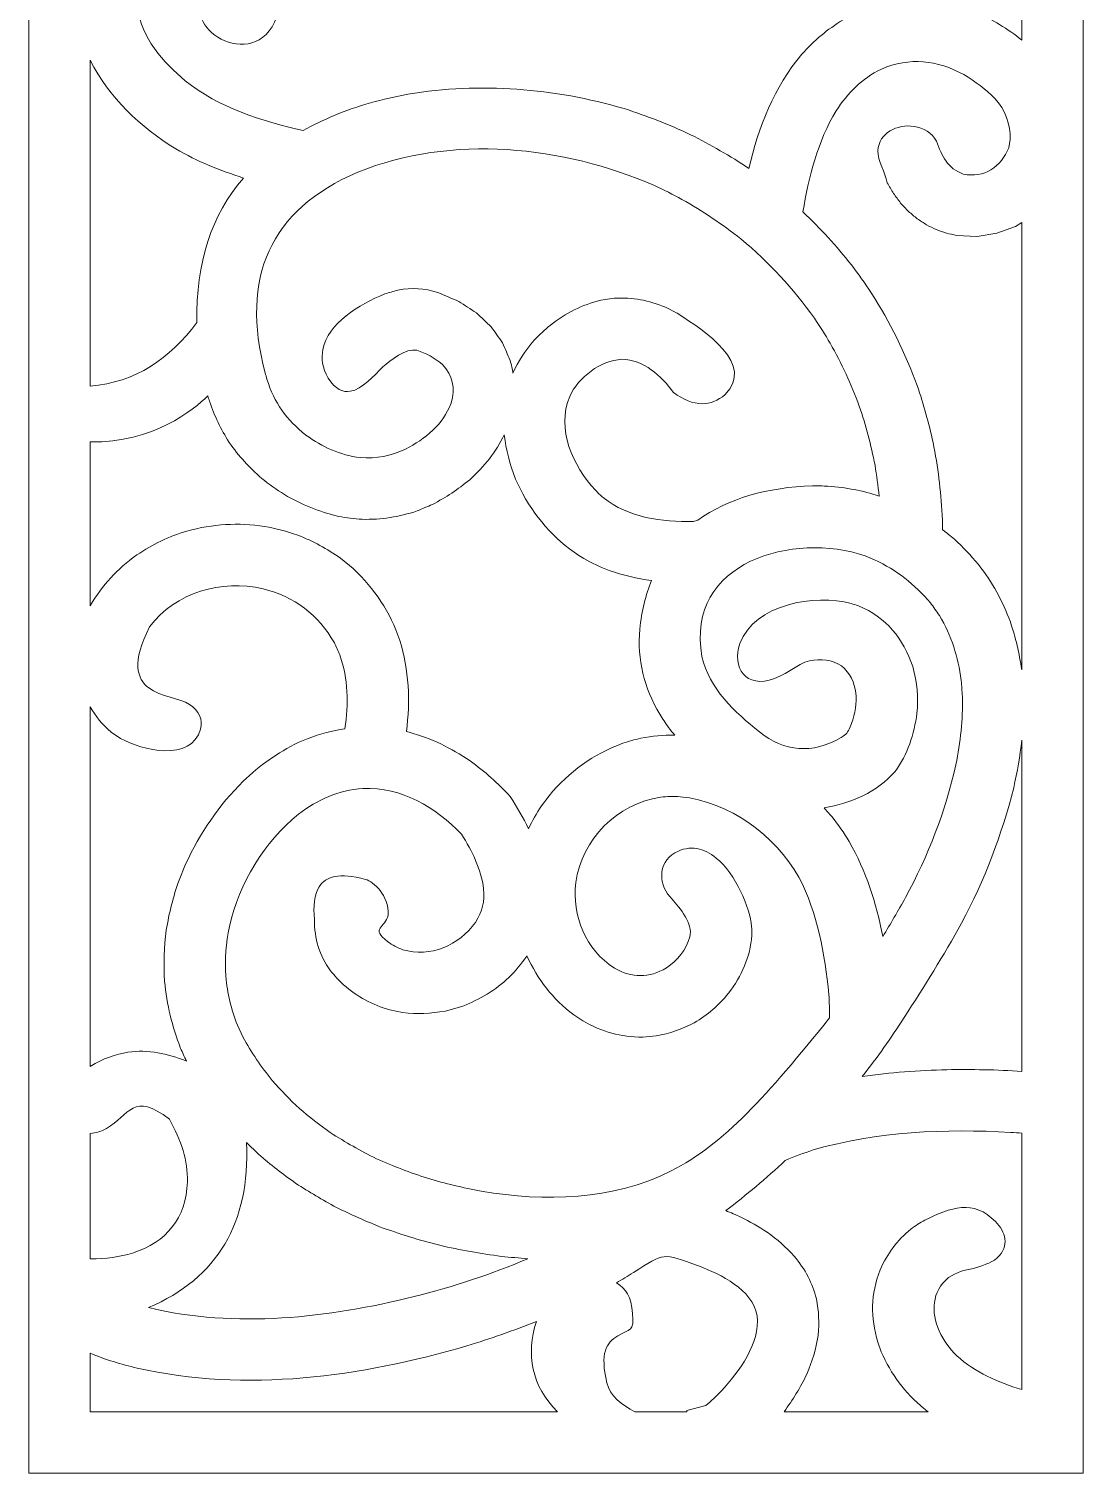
# Model space of a CAD drawing. Header units: centimetres. Extents: x -9.3 to 2.4, y -13.9 to 14.
# Drawn here: x -2.85 to 2.41, y -13.89 to -6.68 of the extents above; entities that cross this region are included whole.
import ezdxf

# ---------------------------------------------------------------- set-up
doc = ezdxf.new("R2010")
doc.units = ezdxf.units.CM
doc.header["$MEASUREMENT"] = 0
doc.layers.add('layer 1', color=7, linetype='Continuous')

msp = doc.modelspace()

# ---------------------------------------------------------------- linework, layer by layer
at = {"layer": 'layer 1', "color": 242, "lineweight": 9}
for points, knots in [([(2.41488, -13.88901), (2.41488, -13.88901), (0.44179, -13.88901), (0.44179, -13.88901), (0.44179, -13.88901), (0.44179, -13.88901), (-2.85027, -13.88901), (-2.85027, -13.88901), (-2.85027, -13.88901), (-2.85027, -4.59742), (-2.85027, 4.694), (-2.85027, 13.98566), (-2.85027, 13.98566), (-2.85027, 13.98566), (-0.87719, 13.98566), (-0.87719, 13.98566), (-0.87719, 13.98566), (-0.87719, 13.98566), (2.41488, 13.98566), (2.41488, 13.98566), (2.41488, 13.98566), (2.41488, 4.694), (2.41488, -4.59742), (2.41488, -13.88901)], [0, 0, 0, 0, 0.1428571, 0.1428571, 0.1428571, 0.1428571, 0.2857143, 0.2857143, 0.2857143, 0.2857143, 0.4285714, 0.4285714, 0.4285714, 0.4285714, 0.5714286, 0.5714286, 0.5714286, 0.5714286, 0.7142857, 0.7142857, 0.7142857, 0.7142857, 1, 1, 1, 1]), ([(-2.54362, -6.31943), (-2.50769, -6.25516), (-2.46157, -6.19979), (-2.40142, -6.15084), (-2.40142, -6.15084), (-2.33763, -6.10423), (-2.27485, -6.07477), (-2.19862, -6.05447), (-2.19862, -6.05447), (-2.11226, -6.03536), (-2.03453, -6.03411), (-1.94802, -6.05232), (-1.94802, -6.05232), (-1.93129, -6.05728), (-1.91456, -6.06223), (-1.89785, -6.06718), (-1.89785, -6.06718), (-1.79774, -6.10613), (-1.72519, -6.16285), (-1.6691, -6.25514), (-1.6691, -6.25514), (-1.62887, -6.30741), (-1.5748, -6.4408), (-1.59519, -6.55485), (-1.59519, -6.55485), (-1.6632, -6.93508), (-2.09061, -6.68629), (-1.96949, -6.54419), (-1.96949, -6.54419), (-1.9295, -6.49727), (-1.92615, -6.44644), (-1.93382, -6.41055), (-1.93382, -6.41055), (-1.95345, -6.31879), (-2.08702, -6.29295), (-2.22832, -6.40599), (-2.22832, -6.40599), (-2.27643, -6.4548), (-2.30394, -6.50676), (-2.304, -6.57567), (-2.304, -6.57567), (-2.29419, -6.72145), (-2.17566, -6.8483), (-2.07001, -6.9382), (-2.07001, -6.9382), (-1.90039, -7.07538), (-1.68911, -7.1389), (-1.47966, -7.18746), (-1.47966, -7.18746), (-1.43154, -7.16046), (-1.38022, -7.13516), (-1.32557, -7.11161), (-1.32557, -7.11161), (-1.20499, -7.06283), (-1.08473, -7.02925), (-0.95697, -7.00569), (-0.95697, -7.00569), (-0.59393, -6.94619), (-0.23, -6.97482), (0.12222, -7.07763), (0.12222, -7.07763), (0.23692, -7.11434), (0.34534, -7.15677), (0.45424, -7.20774), (0.45424, -7.20774), (0.55608, -7.2586), (0.6515, -7.31383), (0.7459, -7.37654), (0.7459, -7.37654), (0.79368, -7.1698), (0.87067, -6.97089), (1.00979, -6.80626), (1.00979, -6.80626), (1.07146, -6.73729), (1.13713, -6.68272), (1.21607, -6.63442), (1.21607, -6.63442), (1.27966, -6.59947), (1.34021, -6.5748), (1.41021, -6.55595), (1.41021, -6.55595), (1.41021, -6.55595), (1.47749, -6.54284), (1.47749, -6.54284), (1.47749, -6.54284), (1.59577, -6.52852), (1.6992, -6.53814), (1.81328, -6.57201), (1.81328, -6.57201), (1.81328, -6.57201), (1.87764, -6.59562), (1.87764, -6.59562), (1.87764, -6.59562), (1.96077, -6.63221), (2.03821, -6.67922), (2.10819, -6.73592), (2.10819, -6.73592), (2.10819, -2.35198), (2.10822, 2.03197), (2.10822, 6.41607), (2.10822, 6.41607), (2.07229, 6.3518), (2.02617, 6.29643), (1.96602, 6.24748), (1.96602, 6.24748), (1.90223, 6.20087), (1.83945, 6.17141), (1.76322, 6.15111), (1.76322, 6.15111), (1.67686, 6.13201), (1.59913, 6.13075), (1.51262, 6.14896), (1.51262, 6.14896), (1.49589, 6.15392), (1.47916, 6.15887), (1.46245, 6.16382), (1.46245, 6.16382), (1.36234, 6.20277), (1.28979, 6.25949), (1.2337, 6.35178), (1.2337, 6.35178), (1.19347, 6.40405), (1.1394, 6.53744), (1.1598, 6.65149), (1.1598, 6.65149), (1.2278, 7.03172), (1.65521, 6.78293), (1.53409, 6.64083), (1.53409, 6.64083), (1.4941, 6.59391), (1.49075, 6.54308), (1.49842, 6.50719), (1.49842, 6.50719), (1.51805, 6.41543), (1.65162, 6.38959), (1.79292, 6.50263), (1.79292, 6.50263), (1.84103, 6.55144), (1.86854, 6.6034), (1.8686, 6.67231), (1.8686, 6.67231), (1.85879, 6.81809), (1.74026, 6.94494), (1.63461, 7.03484), (1.63461, 7.03484), (1.46499, 7.17202), (1.25371, 7.23554), (1.04426, 7.28411), (1.04426, 7.28411), (0.99614, 7.2571), (0.94482, 7.2318), (0.89017, 7.20825), (0.89017, 7.20825), (0.76959, 7.15947), (0.64933, 7.12589), (0.52157, 7.10233), (0.52157, 7.10233), (0.15853, 7.04283), (-0.20539, 7.07146), (-0.55762, 7.17427), (-0.55762, 7.17427), (-0.67232, 7.21098), (-0.78074, 7.25341), (-0.88964, 7.30438), (-0.88964, 7.30438), (-0.99148, 7.35524), (-1.0869, 7.41047), (-1.1813, 7.47318), (-1.1813, 7.47318), (-1.22908, 7.26644), (-1.30607, 7.06753), (-1.44519, 6.9029), (-1.44519, 6.9029), (-1.50686, 6.83393), (-1.57253, 6.77936), (-1.65147, 6.73106), (-1.65147, 6.73106), (-1.71506, 6.69611), (-1.77561, 6.67144), (-1.84561, 6.65259), (-1.84561, 6.65259), (-1.84561, 6.65259), (-1.91289, 6.63948), (-1.91289, 6.63948), (-1.91289, 6.63948), (-2.03117, 6.62516), (-2.1346, 6.63478), (-2.24868, 6.66865), (-2.24868, 6.66865), (-2.24868, 6.66865), (-2.31303, 6.69226), (-2.31303, 6.69226), (-2.31303, 6.69226), (-2.39617, 6.72885), (-2.47361, 6.77586), (-2.54359, 6.83256), (-2.54359, 6.83256), (-2.54359, 2.44846), (-2.54362, -1.93552), (-2.54362, -6.31943)], [0, 0, 0, 0, 0.0196078, 0.0196078, 0.0196078, 0.0196078, 0.0392157, 0.0392157, 0.0392157, 0.0392157, 0.0588235, 0.0588235, 0.0588235, 0.0588235, 0.0784314, 0.0784314, 0.0784314, 0.0784314, 0.0980392, 0.0980392, 0.0980392, 0.0980392, 0.1176471, 0.1176471, 0.1176471, 0.1176471, 0.1372549, 0.1372549, 0.1372549, 0.1372549, 0.1568627, 0.1568627, 0.1568627, 0.1568627, 0.1764706, 0.1764706, 0.1764706, 0.1764706, 0.1960784, 0.1960784, 0.1960784, 0.1960784, 0.2156863, 0.2156863, 0.2156863, 0.2156863, 0.2352941, 0.2352941, 0.2352941, 0.2352941, 0.254902, 0.254902, 0.254902, 0.254902, 0.2745098, 0.2745098, 0.2745098, 0.2745098, 0.2941176, 0.2941176, 0.2941176, 0.2941176, 0.3137255, 0.3137255, 0.3137255, 0.3137255, 0.3333333, 0.3333333, 0.3333333, 0.3333333, 0.3529412, 0.3529412, 0.3529412, 0.3529412, 0.372549, 0.372549, 0.372549, 0.372549, 0.3921569, 0.3921569, 0.3921569, 0.3921569, 0.4117647, 0.4117647, 0.4117647, 0.4117647, 0.4313725, 0.4313725, 0.4313725, 0.4313725, 0.4509804, 0.4509804, 0.4509804, 0.4509804, 0.4705882, 0.4705882, 0.4705882, 0.4705882, 0.4901961, 0.4901961, 0.4901961, 0.4901961, 0.5098039, 0.5098039, 0.5098039, 0.5098039, 0.5294118, 0.5294118, 0.5294118, 0.5294118, 0.5490196, 0.5490196, 0.5490196, 0.5490196, 0.5686275, 0.5686275, 0.5686275, 0.5686275, 0.5882353, 0.5882353, 0.5882353, 0.5882353, 0.6078431, 0.6078431, 0.6078431, 0.6078431, 0.627451, 0.627451, 0.627451, 0.627451, 0.6470588, 0.6470588, 0.6470588, 0.6470588, 0.6666667, 0.6666667, 0.6666667, 0.6666667, 0.6862745, 0.6862745, 0.6862745, 0.6862745, 0.7058824, 0.7058824, 0.7058824, 0.7058824, 0.7254902, 0.7254902, 0.7254902, 0.7254902, 0.745098, 0.745098, 0.745098, 0.745098, 0.7647059, 0.7647059, 0.7647059, 0.7647059, 0.7843137, 0.7843137, 0.7843137, 0.7843137, 0.8039216, 0.8039216, 0.8039216, 0.8039216, 0.8235294, 0.8235294, 0.8235294, 0.8235294, 0.8431373, 0.8431373, 0.8431373, 0.8431373, 0.8627451, 0.8627451, 0.8627451, 0.8627451, 0.8823529, 0.8823529, 0.8823529, 0.8823529, 0.9019608, 0.9019608, 0.9019608, 0.9019608, 0.9215686, 0.9215686, 0.9215686, 0.9215686, 0.9411765, 0.9411765, 0.9411765, 0.9411765, 0.9607843, 0.9607843, 0.9607843, 0.9607843, 1, 1, 1, 1]), ([(-2.01127, -8.14587), (-2.01633, -7.84437), (-1.93891, -7.60829), (-1.7784, -7.42411), (-1.7784, -7.42411), (-1.89497, -7.38721), (-2.00796, -7.34129), (-2.11598, -7.27902), (-2.11598, -7.27902), (-2.29439, -7.17156), (-2.44956, -7.02214), (-2.54362, -6.83556), (-2.54362, -6.83556), (-2.54362, -6.83556), (-2.54362, -8.46289), (-2.54362, -8.46289), (-2.54362, -8.46289), (-2.31699, -8.44446), (-2.14644, -8.32655), (-2.01127, -8.14587)], [0, 0, 0, 0, 0.1666667, 0.1666667, 0.1666667, 0.1666667, 0.3333333, 0.3333333, 0.3333333, 0.3333333, 0.5, 0.5, 0.5, 0.5, 0.6666667, 0.6666667, 0.6666667, 0.6666667, 1, 1, 1, 1]), ([(2.10819, -7.64571), (2.10819, -7.64571), (2.0765, -7.66532), (2.0765, -7.66532), (2.0765, -7.66532), (2.0765, -7.66532), (1.98376, -7.70023), (1.98376, -7.70023), (1.98376, -7.70023), (1.98376, -7.70023), (1.88498, -7.71624), (1.88498, -7.71624), (1.88498, -7.71624), (1.88498, -7.71624), (1.78289, -7.71094), (1.78289, -7.71094), (1.78289, -7.71094), (1.76587, -7.70712), (1.74885, -7.70332), (1.73184, -7.69951), (1.73184, -7.69951), (1.71507, -7.69364), (1.69831, -7.68777), (1.68155, -7.68189), (1.68155, -7.68189), (1.6653, -7.67389), (1.64904, -7.66589), (1.63279, -7.65788), (1.63279, -7.65788), (1.61733, -7.64779), (1.60188, -7.6377), (1.58641, -7.62761), (1.58641, -7.62761), (1.57198, -7.61547), (1.55753, -7.60333), (1.54309, -7.5912), (1.54309, -7.5912), (1.52987, -7.57711), (1.51665, -7.56303), (1.50344, -7.54895), (1.50344, -7.54895), (1.49161, -7.53305), (1.47978, -7.51715), (1.46794, -7.50125), (1.46794, -7.50125), (1.4576, -7.48366), (1.44727, -7.46608), (1.43692, -7.44849), (1.43692, -7.44849), (1.42721, -7.39717), (1.3877, -7.33861), (1.39021, -7.28767), (1.39021, -7.28767), (1.39463, -7.19829), (1.48758, -7.15439), (1.5704, -7.1662), (1.5704, -7.1662), (1.61686, -7.17281), (1.66014, -7.19697), (1.68281, -7.24044), (1.68281, -7.24044), (1.70854, -7.31424), (1.73865, -7.37696), (1.8163, -7.40416), (1.8163, -7.40416), (1.91752, -7.42681), (2.00794, -7.36768), (2.04342, -7.2731), (2.04342, -7.2731), (2.04342, -7.2731), (2.05129, -7.2323), (2.05129, -7.2323), (2.05129, -7.2323), (2.05314, -7.15608), (2.0255, -7.08441), (1.97464, -7.0276), (1.97464, -7.0276), (1.92831, -6.98138), (1.87555, -6.94152), (1.81941, -6.90809), (1.81941, -6.90809), (1.68529, -6.83536), (1.54921, -6.81906), (1.40726, -6.88043), (1.40726, -6.88043), (1.30941, -6.92819), (1.2395, -6.9982), (1.18155, -7.08896), (1.18155, -7.08896), (1.08906, -7.24113), (1.04355, -7.41865), (1.01572, -7.5937), (1.01572, -7.5937), (1.10263, -7.67561), (1.18214, -7.76241), (1.25804, -7.85825), (1.25804, -7.85825), (1.29232, -7.90397), (1.32501, -7.94994), (1.3568, -7.99724), (1.3568, -7.99724), (1.45118, -8.14587), (1.52524, -8.29544), (1.58622, -8.46053), (1.58622, -8.46053), (1.61812, -8.55456), (1.64414, -8.64739), (1.66576, -8.74422), (1.66576, -8.74422), (1.68937, -8.86497), (1.70406, -8.98265), (1.71127, -9.10541), (1.71127, -9.10541), (1.71206, -9.13039), (1.7126, -9.15531), (1.71294, -9.1802), (1.71294, -9.1802), (1.7327, -9.19521), (1.75228, -9.21083), (1.77182, -9.22716), (1.77182, -9.22716), (1.81494, -9.26753), (1.8535, -9.30782), (1.89174, -9.35282), (1.89174, -9.35282), (1.92594, -9.3981), (1.95576, -9.44251), (1.98459, -9.49131), (1.98459, -9.49131), (2.00995, -9.54024), (2.03137, -9.58762), (2.05141, -9.63902), (2.05141, -9.63902), (2.07808, -9.71944), (2.09595, -9.79571), (2.10819, -9.87876), (2.10819, -9.87876), (2.10819, -9.87876), (2.10819, -7.64571), (2.10819, -7.64571)], [0, 0, 0, 0, 0.0277778, 0.0277778, 0.0277778, 0.0277778, 0.0555556, 0.0555556, 0.0555556, 0.0555556, 0.0833333, 0.0833333, 0.0833333, 0.0833333, 0.1111111, 0.1111111, 0.1111111, 0.1111111, 0.1388889, 0.1388889, 0.1388889, 0.1388889, 0.1666667, 0.1666667, 0.1666667, 0.1666667, 0.1944444, 0.1944444, 0.1944444, 0.1944444, 0.2222222, 0.2222222, 0.2222222, 0.2222222, 0.25, 0.25, 0.25, 0.25, 0.2777778, 0.2777778, 0.2777778, 0.2777778, 0.3055556, 0.3055556, 0.3055556, 0.3055556, 0.3333333, 0.3333333, 0.3333333, 0.3333333, 0.3611111, 0.3611111, 0.3611111, 0.3611111, 0.3888889, 0.3888889, 0.3888889, 0.3888889, 0.4166667, 0.4166667, 0.4166667, 0.4166667, 0.4444444, 0.4444444, 0.4444444, 0.4444444, 0.4722222, 0.4722222, 0.4722222, 0.4722222, 0.5, 0.5, 0.5, 0.5, 0.5277778, 0.5277778, 0.5277778, 0.5277778, 0.5555556, 0.5555556, 0.5555556, 0.5555556, 0.5833333, 0.5833333, 0.5833333, 0.5833333, 0.6111111, 0.6111111, 0.6111111, 0.6111111, 0.6388889, 0.6388889, 0.6388889, 0.6388889, 0.6666667, 0.6666667, 0.6666667, 0.6666667, 0.6944444, 0.6944444, 0.6944444, 0.6944444, 0.7222222, 0.7222222, 0.7222222, 0.7222222, 0.75, 0.75, 0.75, 0.75, 0.7777778, 0.7777778, 0.7777778, 0.7777778, 0.8055556, 0.8055556, 0.8055556, 0.8055556, 0.8333333, 0.8333333, 0.8333333, 0.8333333, 0.8611111, 0.8611111, 0.8611111, 0.8611111, 0.8888889, 0.8888889, 0.8888889, 0.8888889, 0.9166667, 0.9166667, 0.9166667, 0.9166667, 0.9444444, 0.9444444, 0.9444444, 0.9444444, 1, 1, 1, 1]), ([(0.49029, -9.13289), (0.64189, -9.02166), (0.84112, -8.96836), (1.06301, -8.96051), (1.06301, -8.96051), (1.08889, -8.96105), (1.11478, -8.96158), (1.14066, -8.96212), (1.14066, -8.96212), (1.23107, -8.96908), (1.3146, -8.98515), (1.39602, -9.01159), (1.39602, -9.01159), (1.39096, -8.96053), (1.38413, -8.90937), (1.37549, -8.85775), (1.37549, -8.85775), (1.35573, -8.75667), (1.33029, -8.66063), (1.29712, -8.56296), (1.29712, -8.56296), (1.25646, -8.45291), (1.20923, -8.35084), (1.15155, -8.2485), (1.15155, -8.2485), (1.12632, -8.20638), (1.10024, -8.16531), (1.07276, -8.12442), (1.07276, -8.12442), (0.96593, -7.97403), (0.84754, -7.84668), (0.70575, -7.72842), (0.70575, -7.72842), (0.61174, -7.65406), (0.51606, -7.58974), (0.41154, -7.53068), (0.41154, -7.53068), (0.36627, -7.5066), (0.32082, -7.48389), (0.27424, -7.46209), (0.27424, -7.46209), (-0.18206, -7.26269), (-0.7382, -7.20514), (-1.20738, -7.39461), (-1.20738, -7.39461), (-1.6481, -7.58463), (-1.79487, -7.91943), (-1.67037, -8.39665), (-1.67037, -8.39665), (-1.66737, -8.40716), (-1.66436, -8.41766), (-1.66137, -8.42816), (-1.66137, -8.42816), (-1.62418, -8.54741), (-1.56451, -8.63033), (-1.46678, -8.70736), (-1.46678, -8.70736), (-1.38306, -8.7667), (-1.29786, -8.80708), (-1.19573, -8.81978), (-1.19573, -8.81978), (-1.11279, -8.82571), (-1.0449, -8.81245), (-0.96948, -8.77786), (-0.96948, -8.77786), (-0.87177, -8.72668), (-0.78025, -8.65449), (-0.74198, -8.54755), (-0.74198, -8.54755), (-0.72009, -8.4709), (-0.73147, -8.41194), (-0.78701, -8.35396), (-0.78701, -8.35396), (-0.82395, -8.32227), (-0.86601, -8.29789), (-0.91304, -8.28378), (-0.91304, -8.28378), (-0.97052, -8.27233), (-1.04244, -8.33386), (-1.0818, -8.36741), (-1.0818, -8.36741), (-1.12562, -8.40883), (-1.18426, -8.47905), (-1.24534, -8.48896), (-1.24534, -8.48896), (-1.28201, -8.49491), (-1.31957, -8.47915), (-1.35532, -8.42249), (-1.35532, -8.42249), (-1.38644, -8.37318), (-1.3894, -8.3234), (-1.38143, -8.27996), (-1.38143, -8.27996), (-1.35749, -8.14957), (-1.20117, -8.05603), (-1.07289, -8.00287), (-1.07289, -8.00287), (-1.05108, -7.99646), (-1.0293, -7.99005), (-1.00751, -7.98364), (-1.00751, -7.98364), (-0.93444, -7.97144), (-0.8784, -7.97409), (-0.80745, -7.99525), (-0.80745, -7.99525), (-0.77289, -8.01022), (-0.73833, -8.02518), (-0.70378, -8.04015), (-0.70378, -8.04015), (-0.67411, -8.05931), (-0.64444, -8.07847), (-0.61478, -8.09762), (-0.61478, -8.09762), (-0.5902, -8.12088), (-0.56562, -8.14414), (-0.54106, -8.16738), (-0.54106, -8.16738), (-0.52222, -8.1941), (-0.50337, -8.22081), (-0.48454, -8.24752), (-0.48454, -8.24752), (-0.47188, -8.27667), (-0.45921, -8.30582), (-0.44656, -8.33495), (-0.44656, -8.33495), (-0.44072, -8.35715), (-0.43612, -8.37794), (-0.43261, -8.39875), (-0.43261, -8.39875), (-0.40737, -8.3396), (-0.3727, -8.28608), (-0.32602, -8.23275), (-0.32602, -8.23275), (-0.30026, -8.20641), (-0.27401, -8.18235), (-0.24587, -8.15857), (-0.24587, -8.15857), (-0.16599, -8.09749), (-0.09102, -8.058), (0.00676, -8.03374), (0.00676, -8.03374), (0.00676, -8.03374), (0.07351, -8.02394), (0.07351, -8.02394), (0.07351, -8.02394), (0.16723, -8.01946), (0.24314, -8.03371), (0.32945, -8.06956), (0.32945, -8.06956), (0.32945, -8.06956), (0.38705, -8.0993), (0.38705, -8.0993), (0.38705, -8.0993), (0.53085, -8.18868), (0.77669, -8.35571), (0.62714, -8.50517), (0.62714, -8.50517), (0.5895, -8.53649), (0.55185, -8.55031), (0.51421, -8.55072), (0.51421, -8.55072), (0.4658, -8.55126), (0.41736, -8.5297), (0.36895, -8.49497), (0.36895, -8.49497), (0.30731, -8.41033), (0.22163, -8.33124), (0.11115, -8.32917), (0.11115, -8.32917), (0.00334, -8.3342), (-0.10359, -8.41867), (-0.14941, -8.51411), (-0.14941, -8.51411), (-0.21748, -8.6777), (-0.13319, -8.86129), (-0.02079, -8.9831), (-0.02079, -8.9831), (-0.00801, -8.99569), (0.00457, -9.00774), (0.01825, -9.01932), (0.01825, -9.01932), (0.14515, -9.1202), (0.31064, -9.14215), (0.46824, -9.13841), (0.46824, -9.13841), (0.46824, -9.13841), (0.49029, -9.13289), (0.49029, -9.13289)], [0, 0, 0, 0, 0.0208333, 0.0208333, 0.0208333, 0.0208333, 0.0416667, 0.0416667, 0.0416667, 0.0416667, 0.0625, 0.0625, 0.0625, 0.0625, 0.0833333, 0.0833333, 0.0833333, 0.0833333, 0.1041667, 0.1041667, 0.1041667, 0.1041667, 0.125, 0.125, 0.125, 0.125, 0.1458333, 0.1458333, 0.1458333, 0.1458333, 0.1666667, 0.1666667, 0.1666667, 0.1666667, 0.1875, 0.1875, 0.1875, 0.1875, 0.2083333, 0.2083333, 0.2083333, 0.2083333, 0.2291667, 0.2291667, 0.2291667, 0.2291667, 0.25, 0.25, 0.25, 0.25, 0.2708333, 0.2708333, 0.2708333, 0.2708333, 0.2916667, 0.2916667, 0.2916667, 0.2916667, 0.3125, 0.3125, 0.3125, 0.3125, 0.3333333, 0.3333333, 0.3333333, 0.3333333, 0.3541667, 0.3541667, 0.3541667, 0.3541667, 0.375, 0.375, 0.375, 0.375, 0.3958333, 0.3958333, 0.3958333, 0.3958333, 0.4166667, 0.4166667, 0.4166667, 0.4166667, 0.4375, 0.4375, 0.4375, 0.4375, 0.4583333, 0.4583333, 0.4583333, 0.4583333, 0.4791667, 0.4791667, 0.4791667, 0.4791667, 0.5, 0.5, 0.5, 0.5, 0.5208333, 0.5208333, 0.5208333, 0.5208333, 0.5416667, 0.5416667, 0.5416667, 0.5416667, 0.5625, 0.5625, 0.5625, 0.5625, 0.5833333, 0.5833333, 0.5833333, 0.5833333, 0.6041667, 0.6041667, 0.6041667, 0.6041667, 0.625, 0.625, 0.625, 0.625, 0.6458333, 0.6458333, 0.6458333, 0.6458333, 0.6666667, 0.6666667, 0.6666667, 0.6666667, 0.6875, 0.6875, 0.6875, 0.6875, 0.7083333, 0.7083333, 0.7083333, 0.7083333, 0.7291667, 0.7291667, 0.7291667, 0.7291667, 0.75, 0.75, 0.75, 0.75, 0.7708333, 0.7708333, 0.7708333, 0.7708333, 0.7916667, 0.7916667, 0.7916667, 0.7916667, 0.8125, 0.8125, 0.8125, 0.8125, 0.8333333, 0.8333333, 0.8333333, 0.8333333, 0.8541667, 0.8541667, 0.8541667, 0.8541667, 0.875, 0.875, 0.875, 0.875, 0.8958333, 0.8958333, 0.8958333, 0.8958333, 0.9166667, 0.9166667, 0.9166667, 0.9166667, 0.9375, 0.9375, 0.9375, 0.9375, 0.9583333, 0.9583333, 0.9583333, 0.9583333, 1, 1, 1, 1]), ([(-2.54362, -9.55972), (-2.48359, -9.45497), (-2.40924, -9.37692), (-2.31126, -9.30578), (-2.31126, -9.30578), (-2.23197, -9.25254), (-2.15223, -9.21414), (-2.06103, -9.18662), (-2.06103, -9.18662), (-1.93149, -9.15083), (-1.80546, -9.14344), (-1.67268, -9.16347), (-1.67268, -9.16347), (-1.61565, -9.17343), (-1.56186, -9.18762), (-1.50747, -9.20703), (-1.50747, -9.20703), (-1.42967, -9.23688), (-1.36159, -9.27454), (-1.29357, -9.3224), (-1.29357, -9.3224), (-1.29357, -9.3224), (-1.23072, -9.37373), (-1.23072, -9.37373), (-1.23072, -9.37373), (-1.12223, -9.47644), (-1.04595, -9.59006), (-0.9984, -9.732), (-0.9984, -9.732), (-0.95113, -9.88235), (-0.94531, -10.03338), (-0.9647, -10.18745), (-0.9647, -10.18745), (-0.96022, -10.18848), (-0.95576, -10.18956), (-0.95126, -10.19064), (-0.95126, -10.19064), (-0.83942, -10.22134), (-0.74227, -10.26863), (-0.64648, -10.33384), (-0.64648, -10.33384), (-0.57245, -10.38699), (-0.50886, -10.44498), (-0.44587, -10.51072), (-0.44587, -10.51072), (-0.4123, -10.56418), (-0.38161, -10.61735), (-0.35517, -10.67273), (-0.35517, -10.67273), (-0.33668, -10.63368), (-0.3153, -10.5962), (-0.29019, -10.55839), (-0.29019, -10.55839), (-0.29019, -10.55839), (-0.25258, -10.50812), (-0.25258, -10.50812), (-0.25258, -10.50812), (-0.15006, -10.38598), (-0.03312, -10.30086), (0.11664, -10.24546), (0.11664, -10.24546), (0.14616, -10.23591), (0.17512, -10.22777), (0.20522, -10.22067), (0.20522, -10.22067), (0.2637, -10.20938), (0.31918, -10.20457), (0.3751, -10.20538), (0.3751, -10.20538), (0.36477, -10.19287), (0.35462, -10.18011), (0.34473, -10.16705), (0.34473, -10.16705), (0.32915, -10.14524), (0.31449, -10.12335), (0.30029, -10.10065), (0.30029, -10.10065), (0.22191, -9.96593), (0.18767, -9.83052), (0.20079, -9.67551), (0.20079, -9.67551), (0.21065, -9.58532), (0.23061, -9.50488), (0.25927, -9.43344), (0.25927, -9.43344), (0.18796, -9.42388), (0.11762, -9.40785), (0.04746, -9.3831), (0.04746, -9.3831), (0.00322, -9.36616), (-0.03801, -9.34698), (-0.07938, -9.3237), (-0.07938, -9.3237), (-0.21289, -9.24319), (-0.30727, -9.136), (-0.38414, -9.00032), (-0.38414, -9.00032), (-0.38414, -9.00032), (-0.4193, -8.92667), (-0.4193, -8.92667), (-0.4193, -8.92667), (-0.44858, -8.85198), (-0.46793, -8.78062), (-0.47588, -8.70562), (-0.47588, -8.70562), (-0.51878, -8.79387), (-0.57384, -8.86212), (-0.64858, -8.92992), (-0.64858, -8.92992), (-0.70751, -8.97891), (-0.76643, -9.01768), (-0.83433, -9.05328), (-0.83433, -9.05328), (-0.8598, -9.0641), (-0.88527, -9.07492), (-0.91074, -9.08573), (-0.91074, -9.08573), (-1.00435, -9.11659), (-1.08779, -9.1295), (-1.18645, -9.12789), (-1.18645, -9.12789), (-1.22613, -9.12507), (-1.26371, -9.12038), (-1.30303, -9.11334), (-1.30303, -9.11334), (-1.40205, -9.09023), (-1.486, -9.05472), (-1.57437, -9.00424), (-1.57437, -9.00424), (-1.61386, -8.97908), (-1.65033, -8.95315), (-1.68726, -8.92405), (-1.68726, -8.92405), (-1.75066, -8.86839), (-1.80077, -8.81316), (-1.84995, -8.74432), (-1.84995, -8.74432), (-1.89171, -8.67738), (-1.92355, -8.61298), (-1.94842, -8.5378), (-1.94842, -8.5378), (-1.95116, -8.529), (-1.95378, -8.52024), (-1.95635, -8.51144), (-1.95635, -8.51144), (-2.02866, -8.58239), (-2.22868, -8.74455), (-2.54362, -8.74181), (-2.54362, -8.74181), (-2.54362, -8.74181), (-2.54362, -9.55972), (-2.54362, -9.55972)], [0, 0, 0, 0, 0.025641, 0.025641, 0.025641, 0.025641, 0.0512821, 0.0512821, 0.0512821, 0.0512821, 0.0769231, 0.0769231, 0.0769231, 0.0769231, 0.1025641, 0.1025641, 0.1025641, 0.1025641, 0.1282051, 0.1282051, 0.1282051, 0.1282051, 0.1538462, 0.1538462, 0.1538462, 0.1538462, 0.1794872, 0.1794872, 0.1794872, 0.1794872, 0.2051282, 0.2051282, 0.2051282, 0.2051282, 0.2307692, 0.2307692, 0.2307692, 0.2307692, 0.2564103, 0.2564103, 0.2564103, 0.2564103, 0.2820513, 0.2820513, 0.2820513, 0.2820513, 0.3076923, 0.3076923, 0.3076923, 0.3076923, 0.3333333, 0.3333333, 0.3333333, 0.3333333, 0.3589744, 0.3589744, 0.3589744, 0.3589744, 0.3846154, 0.3846154, 0.3846154, 0.3846154, 0.4102564, 0.4102564, 0.4102564, 0.4102564, 0.4358974, 0.4358974, 0.4358974, 0.4358974, 0.4615385, 0.4615385, 0.4615385, 0.4615385, 0.4871795, 0.4871795, 0.4871795, 0.4871795, 0.5128205, 0.5128205, 0.5128205, 0.5128205, 0.5384615, 0.5384615, 0.5384615, 0.5384615, 0.5641026, 0.5641026, 0.5641026, 0.5641026, 0.5897436, 0.5897436, 0.5897436, 0.5897436, 0.6153846, 0.6153846, 0.6153846, 0.6153846, 0.6410256, 0.6410256, 0.6410256, 0.6410256, 0.6666667, 0.6666667, 0.6666667, 0.6666667, 0.6923077, 0.6923077, 0.6923077, 0.6923077, 0.7179487, 0.7179487, 0.7179487, 0.7179487, 0.7435897, 0.7435897, 0.7435897, 0.7435897, 0.7692308, 0.7692308, 0.7692308, 0.7692308, 0.7948718, 0.7948718, 0.7948718, 0.7948718, 0.8205128, 0.8205128, 0.8205128, 0.8205128, 0.8461538, 0.8461538, 0.8461538, 0.8461538, 0.8717949, 0.8717949, 0.8717949, 0.8717949, 0.8974359, 0.8974359, 0.8974359, 0.8974359, 0.9230769, 0.9230769, 0.9230769, 0.9230769, 0.9487179, 0.9487179, 0.9487179, 0.9487179, 1, 1, 1, 1]), ([(1.25601, -9.54759), (1.26834, -9.55171), (1.28069, -9.55584), (1.29303, -9.55996), (1.29303, -9.55996), (1.43128, -9.61688), (1.51698, -9.72323), (1.56391, -9.86335), (1.56391, -9.86335), (1.58633, -9.94256), (1.59231, -10.01474), (1.58495, -10.09685), (1.58495, -10.09685), (1.57129, -10.19871), (1.53812, -10.3033), (1.47584, -10.38628), (1.47584, -10.38628), (1.38532, -10.4891), (1.25545, -10.54638), (1.12077, -10.56762), (1.12077, -10.56762), (1.13396, -10.58193), (1.1469, -10.59666), (1.15973, -10.61186), (1.15973, -10.61186), (1.19149, -10.6522), (1.21984, -10.6925), (1.24692, -10.73606), (1.24692, -10.73606), (1.33035, -10.88297), (1.38216, -11.04477), (1.41427, -11.21069), (1.41427, -11.21069), (1.45334, -11.14646), (1.49132, -11.08168), (1.5276, -11.01619), (1.5276, -11.01619), (1.64069, -10.80846), (1.72758, -10.58433), (1.77933, -10.35353), (1.77933, -10.35353), (1.80212, -10.23893), (1.81425, -10.12937), (1.81208, -10.01256), (1.81208, -10.01256), (1.81006, -9.98562), (1.80804, -9.95868), (1.80603, -9.93175), (1.80603, -9.93175), (1.78968, -9.81161), (1.75872, -9.71193), (1.69696, -9.60739), (1.69696, -9.60739), (1.68207, -9.58647), (1.6672, -9.56559), (1.65232, -9.54467), (1.65232, -9.54467), (1.57333, -9.45164), (1.48362, -9.38186), (1.37344, -9.3299), (1.37344, -9.3299), (1.35781, -9.32353), (1.34219, -9.31715), (1.32656, -9.31078), (1.32656, -9.31078), (0.97139, -9.18782), (0.42672, -9.33706), (0.51097, -9.81266), (0.51097, -9.81266), (0.54621, -9.97249), (0.67576, -10.09018), (0.79783, -10.18922), (0.79783, -10.18922), (0.9218, -10.28764), (1.06309, -10.3019), (1.20719, -10.21665), (1.20719, -10.21665), (1.23426, -10.19895), (1.23748, -10.19429), (1.25157, -10.16449), (1.25157, -10.16449), (1.2916, -10.06971), (1.30001, -9.95259), (1.22378, -9.87319), (1.22378, -9.87319), (1.1818, -9.83419), (1.12462, -9.82342), (1.06999, -9.83035), (1.06999, -9.83035), (1.0118, -9.83155), (0.94433, -9.89655), (0.87402, -9.92271), (0.87402, -9.92271), (0.72888, -9.97674), (0.65874, -9.86528), (0.70102, -9.74839), (0.70102, -9.74839), (0.7729, -9.5495), (1.07707, -9.50033), (1.25601, -9.54759)], [0, 0, 0, 0, 0.0384615, 0.0384615, 0.0384615, 0.0384615, 0.0769231, 0.0769231, 0.0769231, 0.0769231, 0.1153846, 0.1153846, 0.1153846, 0.1153846, 0.1538462, 0.1538462, 0.1538462, 0.1538462, 0.1923077, 0.1923077, 0.1923077, 0.1923077, 0.2307692, 0.2307692, 0.2307692, 0.2307692, 0.2692308, 0.2692308, 0.2692308, 0.2692308, 0.3076923, 0.3076923, 0.3076923, 0.3076923, 0.3461538, 0.3461538, 0.3461538, 0.3461538, 0.3846154, 0.3846154, 0.3846154, 0.3846154, 0.4230769, 0.4230769, 0.4230769, 0.4230769, 0.4615385, 0.4615385, 0.4615385, 0.4615385, 0.5, 0.5, 0.5, 0.5, 0.5384615, 0.5384615, 0.5384615, 0.5384615, 0.5769231, 0.5769231, 0.5769231, 0.5769231, 0.6153846, 0.6153846, 0.6153846, 0.6153846, 0.6538462, 0.6538462, 0.6538462, 0.6538462, 0.6923077, 0.6923077, 0.6923077, 0.6923077, 0.7307692, 0.7307692, 0.7307692, 0.7307692, 0.7692308, 0.7692308, 0.7692308, 0.7692308, 0.8076923, 0.8076923, 0.8076923, 0.8076923, 0.8461538, 0.8461538, 0.8461538, 0.8461538, 0.8846154, 0.8846154, 0.8846154, 0.8846154, 0.9230769, 0.9230769, 0.9230769, 0.9230769, 1, 1, 1, 1]), ([(-1.27242, -10.17338), (-1.25362, -10.04951), (-1.25427, -9.92468), (-1.29779, -9.80468), (-1.29779, -9.80468), (-1.30567, -9.7842), (-1.3149, -9.76459), (-1.32468, -9.74473), (-1.32468, -9.74473), (-1.40343, -9.60391), (-1.52474, -9.51347), (-1.68065, -9.47445), (-1.68065, -9.47445), (-1.89079, -9.42713), (-2.11374, -9.49053), (-2.24813, -9.665), (-2.24813, -9.665), (-2.33712, -9.84219), (-2.31142, -9.92412), (-2.25135, -9.96911), (-2.25135, -9.96911), (-2.19125, -10.01411), (-2.09573, -10.02061), (-2.04816, -10.05169), (-2.04816, -10.05169), (-2.00196, -10.08188), (-1.97959, -10.12957), (-1.99246, -10.17462), (-1.99246, -10.17462), (-2.04025, -10.34192), (-2.28599, -10.28062), (-2.39263, -10.22171), (-2.39263, -10.22171), (-2.39263, -10.22171), (-2.43923, -10.18965), (-2.43923, -10.18965), (-2.43923, -10.18965), (-2.48422, -10.1513), (-2.51755, -10.11024), (-2.54362, -10.06399), (-2.54362, -10.06399), (-2.54362, -10.06399), (-2.54362, -11.85861), (-2.54362, -11.85861), (-2.54362, -11.85861), (-2.479, -11.81929), (-2.41641, -11.79721), (-2.35534, -11.78821), (-2.35534, -11.78821), (-2.25457, -11.77334), (-2.15792, -11.79413), (-2.06334, -11.83202), (-2.06334, -11.83202), (-2.0734, -11.81121), (-2.08306, -11.79025), (-2.09237, -11.76877), (-2.09237, -11.76877), (-2.13556, -11.65742), (-2.16088, -11.55209), (-2.17253, -11.43337), (-2.17253, -11.43337), (-2.17779, -11.34627), (-2.17494, -11.26483), (-2.16398, -11.1784), (-2.16398, -11.1784), (-2.14985, -11.09198), (-2.12934, -11.01235), (-2.10034, -10.92977), (-2.10034, -10.92977), (-2.10034, -10.92977), (-2.06762, -10.84951), (-2.06762, -10.84951), (-2.06762, -10.84951), (-1.99456, -10.69311), (-1.902, -10.55633), (-1.77958, -10.43472), (-1.77958, -10.43472), (-1.69621, -10.35571), (-1.60884, -10.29273), (-1.50532, -10.24273), (-1.50532, -10.24273), (-1.50532, -10.24273), (-1.45581, -10.22146), (-1.45581, -10.22146), (-1.45581, -10.22146), (-1.39425, -10.19836), (-1.33337, -10.1823), (-1.27242, -10.17338)], [0, 0, 0, 0, 0.0434783, 0.0434783, 0.0434783, 0.0434783, 0.0869565, 0.0869565, 0.0869565, 0.0869565, 0.1304348, 0.1304348, 0.1304348, 0.1304348, 0.173913, 0.173913, 0.173913, 0.173913, 0.2173913, 0.2173913, 0.2173913, 0.2173913, 0.2608696, 0.2608696, 0.2608696, 0.2608696, 0.3043478, 0.3043478, 0.3043478, 0.3043478, 0.3478261, 0.3478261, 0.3478261, 0.3478261, 0.3913043, 0.3913043, 0.3913043, 0.3913043, 0.4347826, 0.4347826, 0.4347826, 0.4347826, 0.4782609, 0.4782609, 0.4782609, 0.4782609, 0.5217391, 0.5217391, 0.5217391, 0.5217391, 0.5652174, 0.5652174, 0.5652174, 0.5652174, 0.6086957, 0.6086957, 0.6086957, 0.6086957, 0.6521739, 0.6521739, 0.6521739, 0.6521739, 0.6956522, 0.6956522, 0.6956522, 0.6956522, 0.7391304, 0.7391304, 0.7391304, 0.7391304, 0.7826087, 0.7826087, 0.7826087, 0.7826087, 0.826087, 0.826087, 0.826087, 0.826087, 0.8695652, 0.8695652, 0.8695652, 0.8695652, 0.9130435, 0.9130435, 0.9130435, 0.9130435, 1, 1, 1, 1]), ([(1.31194, -11.90884), (1.45208, -11.88856), (1.59418, -11.87933), (1.73457, -11.87532), (1.73457, -11.87532), (1.85899, -11.87345), (1.98394, -11.87485), (2.10819, -11.8839), (2.10819, -11.8839), (2.10819, -11.8839), (2.10819, -10.23082), (2.10819, -10.23082), (2.10819, -10.23082), (2.09945, -10.30977), (2.08594, -10.38783), (2.06802, -10.46771), (2.06802, -10.46771), (2.00943, -10.70226), (1.92201, -10.92992), (1.80771, -11.14306), (1.80771, -11.14306), (1.71961, -11.3047), (1.62066, -11.45986), (1.52113, -11.6147), (1.52113, -11.6147), (1.45642, -11.71582), (1.3865, -11.81405), (1.31194, -11.90884)], [0, 0, 0, 0, 0.125, 0.125, 0.125, 0.125, 0.25, 0.25, 0.25, 0.25, 0.375, 0.375, 0.375, 0.375, 0.5, 0.5, 0.5, 0.5, 0.625, 0.625, 0.625, 0.625, 0.75, 0.75, 0.75, 0.75, 1, 1, 1, 1]), ([(-1.05634, -11.10353), (-1.06936, -11.16863), (-1.14819, -11.16698), (-1.05756, -11.23648), (-1.05756, -11.23648), (-1.03554, -11.2534), (-1.01086, -11.26629), (-0.9832, -11.27618), (-0.9832, -11.27618), (-0.84448, -11.31678), (-0.70243, -11.25525), (-0.6201, -11.13971), (-0.6201, -11.13971), (-0.58528, -11.08189), (-0.57303, -11.03778), (-0.57918, -10.97158), (-0.57918, -10.97158), (-0.59151, -10.87453), (-0.63754, -10.78232), (-0.68897, -10.70027), (-0.68897, -10.70027), (-0.82013, -10.56342), (-0.98788, -10.46427), (-1.18216, -10.47152), (-1.18216, -10.47152), (-1.3045, -10.47965), (-1.40676, -10.52602), (-1.50344, -10.60002), (-1.50344, -10.60002), (-1.67784, -10.74066), (-1.79761, -10.94311), (-1.84907, -11.16008), (-1.84907, -11.16008), (-1.86597, -11.24438), (-1.87196, -11.32313), (-1.86678, -11.40911), (-1.86678, -11.40911), (-1.85833, -11.49514), (-1.83996, -11.57155), (-1.80864, -11.65224), (-1.80864, -11.65224), (-1.80864, -11.65224), (-1.78164, -11.71132), (-1.78164, -11.71132), (-1.78164, -11.71132), (-1.73997, -11.79001), (-1.69037, -11.85964), (-1.63486, -11.92922), (-1.63486, -11.92922), (-1.59132, -11.97859), (-1.54732, -12.02381), (-1.49925, -12.06877), (-1.49925, -12.06877), (-1.44894, -12.11161), (-1.39865, -12.15068), (-1.34475, -12.18889), (-1.34475, -12.18889), (-1.2692, -12.23782), (-1.19424, -12.28004), (-1.11348, -12.31967), (-1.11348, -12.31967), (-1.02971, -12.35706), (-0.94697, -12.38874), (-0.85961, -12.41724), (-0.85961, -12.41724), (-0.77027, -12.44328), (-0.68222, -12.46447), (-0.5907, -12.48218), (-0.5907, -12.48218), (-0.27095, -12.53451), (0.06164, -12.52934), (0.35788, -12.37993), (0.35788, -12.37993), (0.62361, -12.24592), (0.83653, -12.00391), (1.14845, -11.61689), (1.14845, -11.61689), (1.14851, -11.5777), (1.14797, -11.5386), (1.14468, -11.49948), (1.14468, -11.49948), (1.12597, -11.29866), (1.08886, -11.09552), (0.99582, -10.91488), (0.99582, -10.91488), (0.87478, -10.70209), (0.64868, -10.53744), (0.40244, -10.51248), (0.40244, -10.51248), (0.36903, -10.51067), (0.33801, -10.51125), (0.3046, -10.5146), (0.3046, -10.5146), (0.08774, -10.54669), (-0.08673, -10.72471), (-0.11947, -10.9407), (-0.11947, -10.9407), (-0.13796, -11.10633), (-0.06923, -11.27807), (0.07441, -11.36838), (0.07441, -11.36838), (0.16195, -11.41817), (0.24673, -11.41849), (0.33384, -11.36694), (0.33384, -11.36694), (0.3897, -11.32991), (0.43133, -11.27686), (0.45087, -11.21244), (0.45087, -11.21244), (0.46724, -11.14545), (0.40118, -11.06875), (0.36212, -11.02355), (0.36212, -11.02355), (0.29442, -10.96059), (0.28716, -10.84263), (0.37588, -10.79287), (0.37588, -10.79287), (0.45217, -10.75006), (0.52299, -10.76945), (0.5825, -10.81852), (0.5825, -10.81852), (0.68174, -10.90033), (0.74964, -11.06461), (0.75945, -11.1608), (0.75945, -11.1608), (0.75974, -11.17526), (0.76005, -11.18973), (0.76036, -11.20421), (0.76036, -11.20421), (0.7536, -11.31352), (0.70882, -11.40676), (0.64404, -11.49381), (0.64404, -11.49381), (0.59353, -11.55536), (0.54098, -11.60072), (0.47238, -11.6413), (0.47238, -11.6413), (0.41005, -11.67415), (0.35157, -11.69425), (0.28217, -11.70698), (0.28217, -11.70698), (0.28217, -11.70698), (0.21582, -11.7128), (0.21582, -11.7128), (0.21582, -11.7128), (0.10451, -11.71213), (0.01345, -11.68658), (-0.08316, -11.63157), (-0.08316, -11.63157), (-0.08316, -11.63157), (-0.12853, -11.60164), (-0.12853, -11.60164), (-0.12853, -11.60164), (-0.23549, -11.5211), (-0.30974, -11.42443), (-0.36276, -11.30683), (-0.36276, -11.30683), (-0.36299, -11.30722), (-0.36322, -11.3076), (-0.36345, -11.30798), (-0.36345, -11.30798), (-0.39141, -11.34724), (-0.41922, -11.38057), (-0.45274, -11.41515), (-0.45274, -11.41515), (-0.48788, -11.44644), (-0.52189, -11.47274), (-0.56107, -11.49875), (-0.56107, -11.49875), (-0.60144, -11.52178), (-0.63984, -11.5403), (-0.68291, -11.5576), (-0.68291, -11.5576), (-0.68291, -11.5576), (-0.76961, -11.58232), (-0.76961, -11.58232), (-0.76961, -11.58232), (-0.84482, -11.59546), (-0.90919, -11.59866), (-0.98464, -11.58972), (-0.98464, -11.58972), (-0.98464, -11.58972), (-1.04705, -11.57704), (-1.04705, -11.57704), (-1.04705, -11.57704), (-1.13789, -11.55038), (-1.20693, -11.51276), (-1.27893, -11.45112), (-1.27893, -11.45112), (-1.30189, -11.42889), (-1.32295, -11.40676), (-1.3431, -11.38192), (-1.3431, -11.38192), (-1.40093, -11.30122), (-1.42392, -11.22327), (-1.42427, -11.12441), (-1.42427, -11.12441), (-1.42962, -11.05966), (-1.42616, -11.00163), (-1.40104, -10.96203), (-1.40104, -10.96203), (-1.36873, -10.91112), (-1.30059, -10.89065), (-1.16928, -10.92546), (-1.16928, -10.92546), (-1.12763, -10.9365), (-1.05122, -11.00424), (-1.05634, -11.10353)], [0, 0, 0, 0, 0.0188679, 0.0188679, 0.0188679, 0.0188679, 0.0377358, 0.0377358, 0.0377358, 0.0377358, 0.0566038, 0.0566038, 0.0566038, 0.0566038, 0.0754717, 0.0754717, 0.0754717, 0.0754717, 0.0943396, 0.0943396, 0.0943396, 0.0943396, 0.1132075, 0.1132075, 0.1132075, 0.1132075, 0.1320755, 0.1320755, 0.1320755, 0.1320755, 0.1509434, 0.1509434, 0.1509434, 0.1509434, 0.1698113, 0.1698113, 0.1698113, 0.1698113, 0.1886792, 0.1886792, 0.1886792, 0.1886792, 0.2075472, 0.2075472, 0.2075472, 0.2075472, 0.2264151, 0.2264151, 0.2264151, 0.2264151, 0.245283, 0.245283, 0.245283, 0.245283, 0.2641509, 0.2641509, 0.2641509, 0.2641509, 0.2830189, 0.2830189, 0.2830189, 0.2830189, 0.3018868, 0.3018868, 0.3018868, 0.3018868, 0.3207547, 0.3207547, 0.3207547, 0.3207547, 0.3396226, 0.3396226, 0.3396226, 0.3396226, 0.3584906, 0.3584906, 0.3584906, 0.3584906, 0.3773585, 0.3773585, 0.3773585, 0.3773585, 0.3962264, 0.3962264, 0.3962264, 0.3962264, 0.4150943, 0.4150943, 0.4150943, 0.4150943, 0.4339623, 0.4339623, 0.4339623, 0.4339623, 0.4528302, 0.4528302, 0.4528302, 0.4528302, 0.4716981, 0.4716981, 0.4716981, 0.4716981, 0.490566, 0.490566, 0.490566, 0.490566, 0.509434, 0.509434, 0.509434, 0.509434, 0.5283019, 0.5283019, 0.5283019, 0.5283019, 0.5471698, 0.5471698, 0.5471698, 0.5471698, 0.5660377, 0.5660377, 0.5660377, 0.5660377, 0.5849057, 0.5849057, 0.5849057, 0.5849057, 0.6037736, 0.6037736, 0.6037736, 0.6037736, 0.6226415, 0.6226415, 0.6226415, 0.6226415, 0.6415094, 0.6415094, 0.6415094, 0.6415094, 0.6603774, 0.6603774, 0.6603774, 0.6603774, 0.6792453, 0.6792453, 0.6792453, 0.6792453, 0.6981132, 0.6981132, 0.6981132, 0.6981132, 0.7169811, 0.7169811, 0.7169811, 0.7169811, 0.7358491, 0.7358491, 0.7358491, 0.7358491, 0.754717, 0.754717, 0.754717, 0.754717, 0.7735849, 0.7735849, 0.7735849, 0.7735849, 0.7924528, 0.7924528, 0.7924528, 0.7924528, 0.8113208, 0.8113208, 0.8113208, 0.8113208, 0.8301887, 0.8301887, 0.8301887, 0.8301887, 0.8490566, 0.8490566, 0.8490566, 0.8490566, 0.8679245, 0.8679245, 0.8679245, 0.8679245, 0.8867925, 0.8867925, 0.8867925, 0.8867925, 0.9056604, 0.9056604, 0.9056604, 0.9056604, 0.9245283, 0.9245283, 0.9245283, 0.9245283, 0.9433962, 0.9433962, 0.9433962, 0.9433962, 0.9622642, 0.9622642, 0.9622642, 0.9622642, 1, 1, 1, 1]), ([(-2.54362, -12.81912), (-2.46568, -12.81985), (-2.39548, -12.81035), (-2.33297, -12.79052), (-2.33297, -12.79052), (-2.16327, -12.73672), (-2.06414, -12.61598), (-2.05848, -12.43428), (-2.05848, -12.43428), (-2.05523, -12.33048), (-2.09038, -12.22666), (-2.14841, -12.12287), (-2.14841, -12.12287), (-2.32823, -11.9812), (-2.34793, -12.1027), (-2.46324, -12.16901), (-2.46324, -12.16901), (-2.48759, -12.18301), (-2.51435, -12.19123), (-2.54362, -12.19376), (-2.54362, -12.19376), (-2.54362, -12.19376), (-2.54362, -12.81912), (-2.54362, -12.81912)], [0, 0, 0, 0, 0.1428571, 0.1428571, 0.1428571, 0.1428571, 0.2857143, 0.2857143, 0.2857143, 0.2857143, 0.4285714, 0.4285714, 0.4285714, 0.4285714, 0.5714286, 0.5714286, 0.5714286, 0.5714286, 0.7142857, 0.7142857, 0.7142857, 0.7142857, 1, 1, 1, 1]), ([(2.0544, -12.18793), (1.72419, -12.1697), (1.38659, -12.18327), (1.06733, -12.27573), (1.06733, -12.27573), (1.01925, -12.29144), (0.97323, -12.30828), (0.92737, -12.3282), (0.92737, -12.3282), (0.83259, -12.41697), (0.73322, -12.50075), (0.62992, -12.57876), (0.62992, -12.57876), (0.65514, -12.58881), (0.68029, -12.59951), (0.70549, -12.61092), (0.70549, -12.61092), (0.75133, -12.63421), (0.79398, -12.65838), (0.83729, -12.68624), (0.83729, -12.68624), (0.88786, -12.72308), (0.92982, -12.75942), (0.97224, -12.80542), (0.97224, -12.80542), (0.99902, -12.83917), (1.02072, -12.8711), (1.04194, -12.90854), (1.04194, -12.90854), (1.0591, -12.94557), (1.0718, -12.97968), (1.08276, -13.01891), (1.08276, -13.01891), (1.0952, -13.08269), (1.09762, -13.13672), (1.09158, -13.20128), (1.09158, -13.20128), (1.08058, -13.27061), (1.0624, -13.33038), (1.03478, -13.39465), (1.03478, -13.39465), (1.00306, -13.46099), (0.96491, -13.52371), (0.92121, -13.58234), (0.92121, -13.58234), (0.92121, -13.58234), (1.64018, -13.58234), (1.64018, -13.58234), (1.64018, -13.58234), (1.63325, -13.57716), (1.62638, -13.57192), (1.61954, -13.5665), (1.61954, -13.5665), (1.52501, -13.48755), (1.45546, -13.39666), (1.40664, -13.28328), (1.40664, -13.28328), (1.40664, -13.28328), (1.3894, -13.23564), (1.3894, -13.23564), (1.3894, -13.23564), (1.3526, -13.1103), (1.35367, -12.99717), (1.40069, -12.87475), (1.40069, -12.87475), (1.43764, -12.7921), (1.48499, -12.72837), (1.55489, -12.67058), (1.55489, -12.67058), (1.57786, -12.65398), (1.60028, -12.63958), (1.62498, -12.62576), (1.62498, -12.62576), (1.7532, -12.56276), (1.86813, -12.52044), (1.97675, -12.63331), (1.97675, -12.63331), (2.0256, -12.68406), (2.05256, -12.75329), (1.98345, -12.81627), (1.98345, -12.81627), (1.95443, -12.84273), (1.90706, -12.8536), (1.86738, -12.86785), (1.86738, -12.86785), (1.82213, -12.87536), (1.78042, -12.88586), (1.74267, -12.91325), (1.74267, -12.91325), (1.65794, -12.98309), (1.65495, -13.08465), (1.69586, -13.17952), (1.69586, -13.17952), (1.71852, -13.22687), (1.74733, -13.26649), (1.78464, -13.30346), (1.78464, -13.30346), (1.87431, -13.38727), (1.9913, -13.43511), (2.10819, -13.47213), (2.10819, -13.47213), (2.10819, -13.47213), (2.10819, -12.19167), (2.10819, -12.19167), (2.10819, -12.19167), (2.09025, -12.19029), (2.07236, -12.18908), (2.0544, -12.18793)], [0, 0, 0, 0, 0.0357143, 0.0357143, 0.0357143, 0.0357143, 0.0714286, 0.0714286, 0.0714286, 0.0714286, 0.1071429, 0.1071429, 0.1071429, 0.1071429, 0.1428571, 0.1428571, 0.1428571, 0.1428571, 0.1785714, 0.1785714, 0.1785714, 0.1785714, 0.2142857, 0.2142857, 0.2142857, 0.2142857, 0.25, 0.25, 0.25, 0.25, 0.2857143, 0.2857143, 0.2857143, 0.2857143, 0.3214286, 0.3214286, 0.3214286, 0.3214286, 0.3571429, 0.3571429, 0.3571429, 0.3571429, 0.3928571, 0.3928571, 0.3928571, 0.3928571, 0.4285714, 0.4285714, 0.4285714, 0.4285714, 0.4642857, 0.4642857, 0.4642857, 0.4642857, 0.5, 0.5, 0.5, 0.5, 0.5357143, 0.5357143, 0.5357143, 0.5357143, 0.5714286, 0.5714286, 0.5714286, 0.5714286, 0.6071429, 0.6071429, 0.6071429, 0.6071429, 0.6428571, 0.6428571, 0.6428571, 0.6428571, 0.6785714, 0.6785714, 0.6785714, 0.6785714, 0.7142857, 0.7142857, 0.7142857, 0.7142857, 0.75, 0.75, 0.75, 0.75, 0.7857143, 0.7857143, 0.7857143, 0.7857143, 0.8214286, 0.8214286, 0.8214286, 0.8214286, 0.8571429, 0.8571429, 0.8571429, 0.8571429, 0.8928571, 0.8928571, 0.8928571, 0.8928571, 0.9285714, 0.9285714, 0.9285714, 0.9285714, 1, 1, 1, 1]), ([(-1.76333, -12.23897), (-1.74513, -12.64054), (-1.90818, -12.91526), (-2.25251, -13.06306), (-2.25251, -13.06306), (-1.81764, -13.16728), (-1.35558, -13.11392), (-0.92658, -13.00815), (-0.92658, -13.00815), (-0.73465, -12.95897), (-0.54198, -12.89778), (-0.35809, -12.81867), (-0.35809, -12.81867), (-0.40179, -12.81561), (-0.44552, -12.81183), (-0.48957, -12.80717), (-0.48957, -12.80717), (-0.59422, -12.79316), (-0.69555, -12.77506), (-0.79845, -12.7519), (-0.79845, -12.7519), (-0.90117, -12.72548), (-0.99933, -12.69518), (-1.09886, -12.65893), (-1.09886, -12.65893), (-1.1723, -12.62927), (-1.24295, -12.59776), (-1.3141, -12.56282), (-1.3141, -12.56282), (-1.38394, -12.52516), (-1.45022, -12.48595), (-1.51689, -12.44279), (-1.51689, -12.44279), (-1.58195, -12.39662), (-1.64279, -12.34936), (-1.70353, -12.29761), (-1.70353, -12.29761), (-1.70353, -12.29761), (-1.76333, -12.23897), (-1.76333, -12.23897)], [0, 0, 0, 0, 0.0909091, 0.0909091, 0.0909091, 0.0909091, 0.1818182, 0.1818182, 0.1818182, 0.1818182, 0.2727273, 0.2727273, 0.2727273, 0.2727273, 0.3636364, 0.3636364, 0.3636364, 0.3636364, 0.4545455, 0.4545455, 0.4545455, 0.4545455, 0.5454545, 0.5454545, 0.5454545, 0.5454545, 0.6363636, 0.6363636, 0.6363636, 0.6363636, 0.7272727, 0.7272727, 0.7272727, 0.7272727, 0.8181818, 0.8181818, 0.8181818, 0.8181818, 1, 1, 1, 1]), ([(0.17641, -13.58234), (0.11164, -13.54973), (0.05088, -13.50299), (0.03625, -13.43899), (0.03625, -13.43899), (0.00202, -13.28926), (0.03197, -13.23792), (0.09186, -13.2037), (0.09186, -13.2037), (0.15175, -13.16947), (0.17314, -13.18231), (0.16459, -13.09247), (0.16459, -13.09247), (0.15606, -13.00298), (0.13481, -12.9729), (0.0839, -12.93884), (0.0839, -12.93884), (0.11252, -12.92231), (0.14084, -12.90528), (0.16894, -12.88766), (0.16894, -12.88766), (0.32561, -12.78799), (0.31151, -12.78834), (0.49319, -12.85353), (0.49319, -12.85353), (0.60733, -12.8995), (0.76042, -12.96833), (0.78679, -13.10339), (0.78679, -13.10339), (0.8028, -13.2424), (0.69657, -13.38167), (0.60918, -13.47763), (0.60918, -13.47763), (0.58405, -13.50376), (0.55857, -13.5286), (0.53054, -13.55189), (0.53054, -13.55189), (0.53054, -13.55189), (0.43524, -13.57649), (0.43524, -13.57649), (0.43524, -13.57649), (0.43524, -13.57649), (0.43536, -13.58234), (0.43536, -13.58234), (0.43536, -13.58234), (0.43536, -13.58234), (0.17641, -13.58234), (0.17641, -13.58234)], [0, 0, 0, 0, 0.0769231, 0.0769231, 0.0769231, 0.0769231, 0.1538462, 0.1538462, 0.1538462, 0.1538462, 0.2307692, 0.2307692, 0.2307692, 0.2307692, 0.3076923, 0.3076923, 0.3076923, 0.3076923, 0.3846154, 0.3846154, 0.3846154, 0.3846154, 0.4615385, 0.4615385, 0.4615385, 0.4615385, 0.5384615, 0.5384615, 0.5384615, 0.5384615, 0.6153846, 0.6153846, 0.6153846, 0.6153846, 0.6923077, 0.6923077, 0.6923077, 0.6923077, 0.7692308, 0.7692308, 0.7692308, 0.7692308, 0.8461538, 0.8461538, 0.8461538, 0.8461538, 1, 1, 1, 1]), ([(-0.31532, -13.13183), (-0.36845, -13.2955), (-0.34019, -13.45475), (-0.20952, -13.58234), (-0.20952, -13.58234), (-0.20952, -13.58234), (-2.54362, -13.58234), (-2.54362, -13.58234), (-2.54362, -13.58234), (-2.54362, -13.58234), (-2.54362, -13.29012), (-2.54362, -13.29012), (-2.54362, -13.29012), (-2.46864, -13.32292), (-2.38874, -13.34587), (-2.30992, -13.36485), (-2.30992, -13.36485), (-1.76512, -13.48735), (-1.19231, -13.40943), (-0.66318, -13.25367), (-0.66318, -13.25367), (-0.54522, -13.21777), (-0.429, -13.1776), (-0.31532, -13.13183)], [0, 0, 0, 0, 0.1428571, 0.1428571, 0.1428571, 0.1428571, 0.2857143, 0.2857143, 0.2857143, 0.2857143, 0.4285714, 0.4285714, 0.4285714, 0.4285714, 0.5714286, 0.5714286, 0.5714286, 0.5714286, 0.7142857, 0.7142857, 0.7142857, 0.7142857, 1, 1, 1, 1])]:
    msp.add_open_spline(points, degree=3, knots=knots, dxfattribs=at)

doc.saveas('drawing.dxf')
